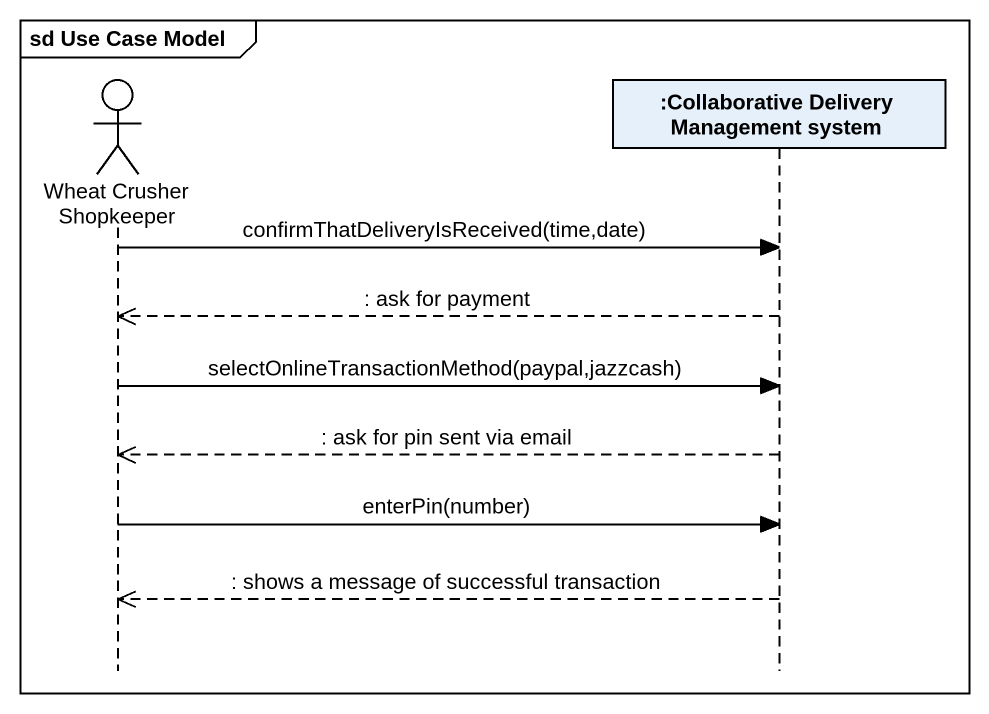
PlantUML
@startuml
mainframe sd Use Case Model
hide footbox
actor "Wheat Crusher Shopkeeper" as Wheat_Crusher_Shopkeeper
participant ":Collaborative Delivery Management system" as Collaborative_Delivery

Wheat_Crusher_Shopkeeper -> Collaborative_Delivery : confirmThatDeliveryIsReceived(time,date)
Collaborative_Delivery -->> Wheat_Crusher_Shopkeeper : : ask for payment
Wheat_Crusher_Shopkeeper -> Collaborative_Delivery : selectOnlineTransactionMethod(paypal,jazzcash)
Collaborative_Delivery -->> Wheat_Crusher_Shopkeeper : : ask for pin sent via email
Wheat_Crusher_Shopkeeper -> Collaborative_Delivery : enterPin(number)
Collaborative_Delivery -->> Wheat_Crusher_Shopkeeper : : shows a message of successful transaction
@enduml
